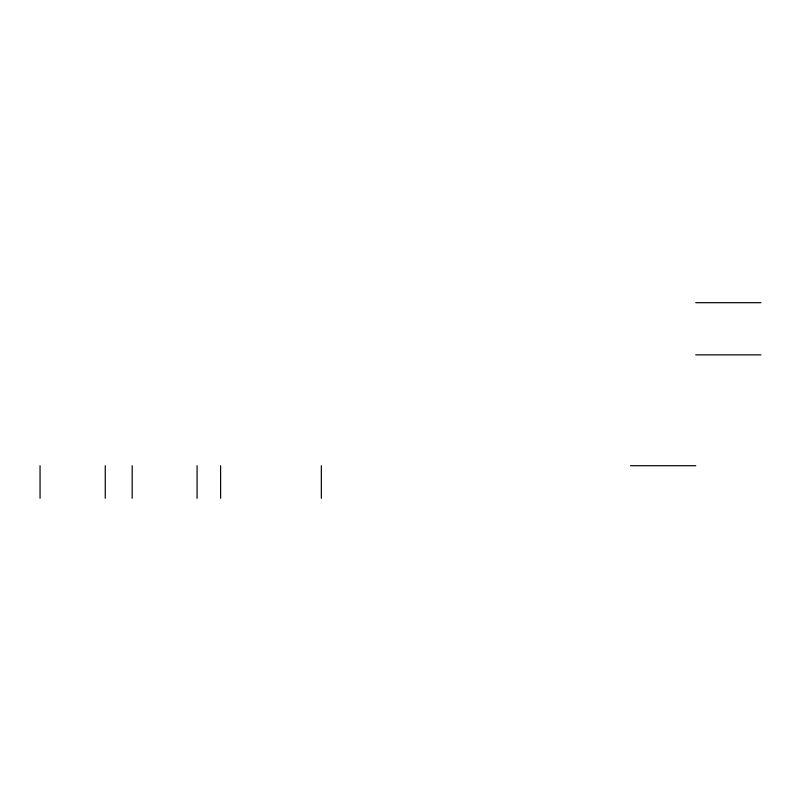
<?xml version="1.0" encoding="UTF-8"?>
<svg xmlns="http://www.w3.org/2000/svg" width="801" height="801" viewBox="0 0 801 801"><rect width="100%" height="100%" fill="white"/><g stroke="black" fill="none" stroke-linecap="round" stroke-linejoin="round"><path stroke-width="1.2" d="M695.739 302.688L760.95 302.688M695.739 354.853L760.95 354.853M630.527 465.711L695.739 465.711M321.341 465.711L321.341 498.312M220.595 465.711L220.595 498.312M197.086 465.711L197.086 498.312M132.175 465.711L132.175 498.312M105.261 465.711L105.261 498.312M40.05 465.711L40.05 498.312"/></g></svg>
